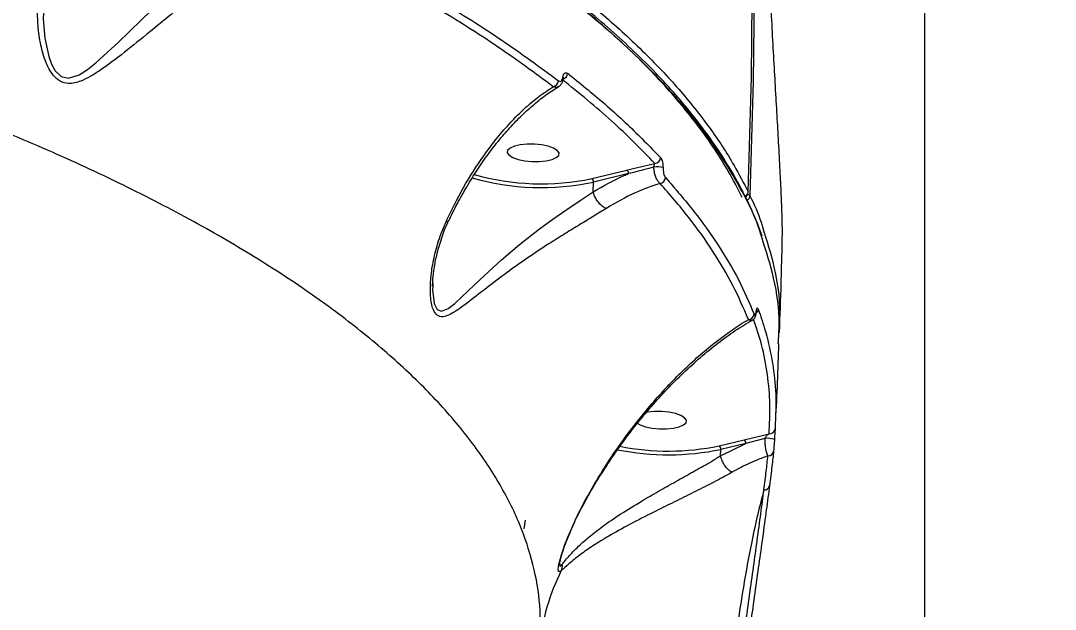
# Model space of a CAD drawing. Header units: millimetres. Extents: x -7151 to 6134, y -5040 to 5562.
# Drawn here: x -1127.4 to -948.5, y -500.6 to -398.7 of the extents above; entities that cross this region are included whole.
import ezdxf

# ---------------------------------------------------------------- set-up
doc = ezdxf.new("R2010")
doc.units = ezdxf.units.MM
for name, color, linetype in [('DIKOM_ОБЪЕКТ', 7, 'Continuous'), ('DIKOM_РАЗМЕР_ЗОНА', 7, 'Continuous'), ('DIKOM_РАЗМЕР_ОБЪЕКТА', 7, 'Continuous')]:
    doc.layers.add(name, color=color, linetype=linetype)
doc.styles.add('style1', font='arial.ttf', dxfattribs={"width": 0.8})
doc.dimstyles.new('1-50', dxfattribs={"dimtxt": 300, "dimasz": 200, "dimexe": 100, "dimexo": 0, "dimgap": 100, "dimtad": 1, "dimtxsty": 'style1', "dimcen": 200, "dimclrd": 7, "dimclre": 7, "dimclrt": 7, "dimadec": 1, "dimazin": 2, "dimtfac": 1, "dimtmove": 0, "dimatfit": 2, "dimfxl": 0, "dimlwd": 25, "dimlwe": 18, "dimarcsym": 0})

# ---------------------------------------------------------------- blocks, each defined once
blk = doc.blocks.new('*D0')
at = {"layer": 'Defpoints', "color": 0, "transparency": 16777216}
for p in [(4133.55, 168.74), (-4567.47, -1241.13), (4133.55, -4153.12)]:
    blk.add_point(p, dxfattribs=at)
at = {"layer": 'DIKOM_РАЗМЕР_ОБЪЕКТА', "color": 7, "lineweight": 18, "transparency": 16777216}
for p, q in [((4133.55, 168.74), (4133.55, -4253.12)), ((-4567.47, -1241.13), (-4567.47, -4253.12))]:
    blk.add_line(p, q, dxfattribs=at)
at = {"layer": 'DIKOM_РАЗМЕР_ОБЪЕКТА', "color": 7, "lineweight": 25, "transparency": 16777216}
blk.add_line((-4367.47, -4153.12), (3933.55, -4153.12), dxfattribs=at)
at = {"layer": 'DIKOM_РАЗМЕР_ОБЪЕКТА', "color": 7, "transparency": 16777216}
for points in [[(-4367.47, -4119.79), (-4367.47, -4186.45), (-4567.47, -4153.12)], [(3933.55, -4119.79), (3933.55, -4186.45), (4133.55, -4153.12)]]:
    blk.add_solid(points, dxfattribs=at)
at = {"layer": 'DIKOM_РАЗМЕР_ОБЪЕКТА', "color": 7, "transparency": 16777216, "insert": (150.61, -3899.95), "char_height": 300, "attachment_point": 5, "style": 'style1'}
blk.add_mtext('8700', dxfattribs=at)
blk = doc.blocks.new('*D3')
at = {"layer": 'Defpoints', "color": 0, "transparency": 16777216}
for p in [(6133.55, 253.24), (-5802.46, -2467.19), (6133.55, -4939.78)]:
    blk.add_point(p, dxfattribs=at)
at = {"layer": 'DIKOM_РАЗМЕР_ЗОНА', "color": 7, "lineweight": 18, "transparency": 16777216}
for p, q in [((6133.55, 253.24), (6133.55, -5039.78)), ((-5802.46, -2467.19), (-5802.46, -5039.78))]:
    blk.add_line(p, q, dxfattribs=at)
at = {"layer": 'DIKOM_РАЗМЕР_ЗОНА', "color": 7, "lineweight": 25, "transparency": 16777216}
blk.add_line((-5602.46, -4939.78), (5933.55, -4939.78), dxfattribs=at)
at = {"layer": 'DIKOM_РАЗМЕР_ЗОНА', "color": 7, "transparency": 16777216}
for points in [[(-5602.46, -4906.44), (-5602.46, -4973.11), (-5802.46, -4939.78)], [(5933.55, -4906.44), (5933.55, -4973.11), (6133.55, -4939.78)]]:
    blk.add_solid(points, dxfattribs=at)
at = {"layer": 'DIKOM_РАЗМЕР_ЗОНА', "color": 7, "transparency": 16777216, "insert": (186.61, -4686.61), "char_height": 300, "attachment_point": 5, "style": 'style1'}
blk.add_mtext('11950', dxfattribs=at)

msp = doc.modelspace()

# ---------------------------------------------------------------- linework, layer by layer
at = {"layer": 'DIKOM_ОБЪЕКТ', "color": 7, "linetype": 'Continuous', "lineweight": 15}
for p, q in [((-971.095, 953.243), (-971.095, -846.757)), ((-1033.556, -408.677), (-1033.557, -408.691)), ((-1028.641, -426.035), (-1022.596, -424.575)), ((-1022.295, -425.185), (-1028.34, -426.645)), ((-1028.405, -428.325), (-1028.34, -426.645)), ((-1028.404, -428.329), (-1028.405, -428.325)), ((-1001.59, -428.392), (-1001.603, -428.334)), ((-995.786, -439.413), (-995.727, -438.698)), ((-1056.113, -444.111), (-1056.142, -444.703)), ((-1002.28, -471.255), (-997.963, -470.227)), ((-1006.619, -472.303), (-1002.28, -471.255)), ((-1006.36, -474.013), (-1001.979, -471.865)), ((-1001.979, -471.865), (-1006.318, -472.913)), ((-998.681, -471.014), (-1001.979, -471.865)), ((-1006.36, -474.013), (-1006.318, -472.913)), ((-1006.36, -474.017), (-1006.36, -474.013)), ((-1040.195, -485.13), (-1040.385, -486.656))]:
    msp.add_line(p, q, dxfattribs=at)
at = {"layer": 'DIKOM_ОБЪЕКТ', "color": 7, "linetype": 'Continuous', "lineweight": 15, "flags": 128}
for points in [[(-1073.654, 0.337), (-1071.702, -4.667), (-1064.804, -22.99), (-1058.248, -41.444), (-1052.037, -60.021), (-1046.171, -78.718), (-1040.654, -97.528), (-1035.486, -116.445), (-1030.669, -135.465), (-1026.205, -154.58), (-1022.094, -173.786), (-1018.339, -193.076), (-1014.94, -212.445), (-1011.899, -231.887), (-1009.215, -251.395), (-1006.891, -270.964), (-1004.927, -290.589), (-1003.323, -310.263), (-1002.079, -329.98), (-1001.197, -349.734), (-1000.677, -369.519), (-1000.518, -389.329), (-1000.721, -409.159), (-1001.285, -429.002)], [(-1001.603, -428.334), (-1001.038, -408.491), (-1000.835, -388.662), (-1000.994, -368.851), (-1001.515, -349.066), (-1002.397, -329.312), (-1003.64, -309.595), (-1005.244, -289.921), (-1007.209, -270.297), (-1009.533, -250.727), (-1012.217, -231.219), (-1015.258, -211.777), (-1018.657, -192.408), (-1022.412, -173.118), (-1026.523, -153.912), (-1030.987, -134.797), (-1035.804, -115.778), (-1040.972, -96.86), (-1046.489, -78.05), (-1052.355, -59.354), (-1058.566, -40.776), (-1065.122, -22.323), (-1072.02, -4), (-1073.654, 0.195)], [(-1123.443, -396.563), (-1123.544, -398.368), (-1123.28, -401.714), (-1122.58, -404.916), (-1122.091, -406.225), (-1121.446, -407.377), (-1120.418, -408.366), (-1119.176, -408.677), (-1117.295, -408.083), (-1115.853, -407.152), (-1114.429, -406.009), (-1110.594, -402.495), (-1106.619, -398.622), (-1103.369, -395.488), (-1100.067, -392.335), (-1098.042, -390.405), (-1096.086, -388.516), (-1096.085, -388.515), (-1096.085, -388.515)], [(-1043.197, -421.15), (-1043.257, -421.573), (-1042.954, -421.996), (-1042.314, -422.386), (-1041.387, -422.711), (-1040.249, -422.944), (-1038.992, -423.067), (-1037.718, -423.07), (-1036.53, -422.953), (-1035.524, -422.724), (-1034.782, -422.403), (-1034.364, -422.016), (-1034.304, -421.593), (-1034.607, -421.17), (-1035.247, -420.78), (-1036.174, -420.455), (-1037.312, -420.222), (-1038.569, -420.098), (-1039.844, -420.096), (-1041.032, -420.213), (-1042.037, -420.442), (-1042.779, -420.763), (-1043.197, -421.15)], [(-1056.142, -444.703), (-1056.172, -445.308), (-1055.891, -447.65), (-1055.387, -448.668), (-1054.635, -448.98), (-1053.473, -448.521), (-1052.326, -447.641), (-1051.095, -446.52), (-1047.943, -443.477), (-1044.271, -440.087), (-1041.157, -437.445), (-1037.706, -434.752), (-1035.367, -433.048), (-1032.942, -431.363), (-1030.649, -429.823), (-1028.405, -428.33), (-1028.404, -428.329), (-1028.404, -428.329)], [(-1020.787, -468.376), (-1020.292, -468.654), (-1019.365, -468.979), (-1018.226, -469.212), (-1016.969, -469.335), (-1015.695, -469.338), (-1014.507, -469.22), (-1013.502, -468.992), (-1012.76, -468.671), (-1012.342, -468.283), (-1012.282, -467.861), (-1012.584, -467.438), (-1013.225, -467.048), (-1014.152, -466.723), (-1015.29, -466.49), (-1016.547, -466.366), (-1017.821, -466.364), (-1019.009, -466.481), (-1019.268, -466.526)]]:
    msp.add_lwpolyline(points, dxfattribs=at)
at = {"layer": 'DIKOM_ОБЪЕКТ', "color": 7, "linetype": 'Continuous', "lineweight": 15}
for centre, radius, start, end in [((-1033.969, -407.748), 1.129, 293.36745, 356.33267), ((-1035.531, -409.03), 1.12, 281.01632, 356.5324), ((-1033.846, -408.671), 0.29, 358.82326, 44.19553), ((-1017.274, -427.979), 3.967, 76.04281, 99.11217), ((-1017.822, -422.34), 1.081, 274.79853, 355.97601), ((-1037.359, -384.311), 43.284, 253.89635, 282.02658), ((-1037.375, -384.677), 42.271, 254.04942, 281.92432), ((-1022.948, -425.128), 0.655, 355.01652, 57.5343), ((-1016.966, -425.796), 1.079, 276.89287, 355.8057), ((-1028.992, -426.588), 0.655, 354.9724, 57.57841), ((-1002.608, -428.276), 1.007, 299.31849, 356.71118), ((-1002.589, -428.355), 1, 300.32592, 357.84988), ((-1002.287, -428.945), 1.004, 299.77563, 356.73271), ((-1001.775, -429.393), 0.628, 38.58994, 81.30794), ((-1000.815, -448.586), 0.972, 308.07191, 356.43897), ((-1001.577, -449.401), 1.024, 272.04568, 355.26807), ((-997.894, -469.261), 0.968, 265.8819, 355.41195), ((-1015.393, -429.783), 43.416, 258.84576, 281.65936), ((-1006.97, -472.855), 0.655, 354.97421, 57.57661), ((-1002.632, -471.808), 0.655, 355.01264, 57.53818), ((-998.242, -474.132), 3.149, 67.75411, 98.00617), ((-1015.368, -429.164), 44.675, 258.6269, 281.68784), ((-998.128, -473.08), 0.946, 267.14938, 354.67466), ((-998.752, -479.05), 0.869, 262.41157, 351.26082), ((-1001.934, -510.093), 35.852, 153.12919, 174.88406), ((-1036.139, -492.965), 2.408, 337.43056, 5.13206)]:
    msp.add_arc(centre, radius, start, end, dxfattribs=at)
for points, knots in [([(-1679.941, -319.26), (-1676.357, -318.438), (-1666.7, -316.223), (-1650.315, -312.919), (-1630.666, -309.451), (-1610.15, -306.349), (-1588.819, -303.631), (-1566.724, -301.319), (-1544.352, -299.463), (-1521.788, -298.058), (-1499.115, -297.092), (-1475.966, -296.547), (-1452.401, -296.445), (-1428.494, -296.796), (-1404.771, -297.593), (-1381.31, -298.822), (-1358.18, -300.462), (-1335.004, -302.538), (-1311.862, -305.062), (-1288.839, -308.037), (-1266.439, -311.397), (-1244.727, -315.121), (-1223.746, -319.181), (-1203.157, -323.644), (-1183.048, -328.511), (-1163.503, -333.774), (-1144.952, -339.318), (-1127.437, -345.117), (-1110.972, -351.141), (-1095.29, -357.487), (-1080.481, -364.147), (-1066.618, -371.105), (-1054.543, -377.908), (-1044.099, -384.499), (-1035.116, -390.837), (-1026.988, -397.304), (-1019.754, -403.885), (-1013.486, -410.507), (-1008.211, -417.138), (-1004.299, -423.068), (-1002.383, -426.81), (-1001.603, -428.334)], [0, 0, 0, 0, 0.015652, 0.0421681, 0.0687044, 0.0952203, 0.1225065, 0.1498146, 0.1771007, 0.2036166, 0.230153, 0.2566687, 0.2839549, 0.3112631, 0.3385492, 0.365065, 0.3916014, 0.4181173, 0.4454032, 0.4727115, 0.4999976, 0.5265135, 0.5530498, 0.5795658, 0.6068517, 0.6341601, 0.661446, 0.6879619, 0.7144981, 0.741014, 0.7683, 0.7956082, 0.8228944, 0.8459723, 0.8690775, 0.8921827, 0.9155066, 0.9388306, 0.961564, 0.9843487, 1, 1, 1, 1]), ([(-999.194, -436.361), (-999.297, -435.995), (-1000.15, -432.966), (-1003.006, -427.354), (-1007.816, -419.556), (-1013.957, -411.891), (-1021.365, -404.235), (-1030.114, -396.613), (-1040.195, -389.056), (-1051.389, -381.727), (-1063.629, -374.649), (-1076.83, -367.834), (-1091.207, -361.172), (-1106.761, -354.692), (-1123.464, -348.423), (-1140.744, -342.571), (-1158.485, -337.137), (-1176.568, -332.111), (-1195.5, -327.346), (-1215.254, -322.867), (-1235.784, -318.695), (-1256.926, -314.87), (-1278.627, -311.411), (-1300.822, -308.329), (-1323.587, -305.62), (-1346.867, -303.309), (-1370.592, -301.415), (-1394.24, -299.978), (-1417.73, -298.994), (-1440.989, -298.446), (-1464.396, -298.326), (-1487.875, -298.651), (-1511.336, -299.44), (-1532.917, -300.568), (-1546.502, -301.59), (-1552.51, -302.042)], [0, 0, 0, 0, 0.0043966, 0.0363498, 0.0674012, 0.0984764, 0.1295277, 0.1614809, 0.1934603, 0.2254133, 0.2564648, 0.2875402, 0.3185916, 0.3505446, 0.3825241, 0.4144772, 0.4444107, 0.4743653, 0.5042988, 0.5350371, 0.5657984, 0.5965367, 0.627588, 0.6586634, 0.6897149, 0.7216683, 0.7536476, 0.7856008, 0.8166523, 0.8477278, 0.8787791, 0.9107324, 0.9427118, 0.9746653, 1, 1, 1, 1]), ([(-999.17, -436.032), (-999.257, -435.765), (-999.765, -434.201), (-1001.005, -431.338), (-1002.905, -427.442), (-1005.144, -423.548), (-1007.682, -419.673), (-1010.52, -415.828), (-1013.653, -412.017), (-1017.083, -408.236), (-1020.808, -404.487), (-1024.829, -400.766), (-1029.147, -397.074), (-1033.763, -393.409), (-1038.678, -389.77), (-1043.895, -386.157), (-1049.413, -382.569), (-1055.219, -379.014), (-1061.288, -375.509), (-1067.599, -372.066), (-1074.144, -368.689), (-1080.926, -365.375), (-1087.946, -362.123), (-1095.207, -358.932), (-1102.71, -355.8), (-1110.457, -352.727), (-1118.451, -349.712), (-1126.694, -346.755), (-1135.19, -343.853), (-1143.922, -341.013), (-1152.854, -338.247), (-1161.954, -335.566), (-1171.206, -332.974), (-1180.62, -330.466), (-1190.196, -328.044), (-1199.934, -325.706), (-1209.833, -323.453), (-1219.899, -321.288), (-1228.668, -319.487), (-1234.134, -318.445), (-1236.14, -318.062)], [0, 0, 0, 0, 0.0055698, 0.0326752, 0.0599609, 0.0873663, 0.1146988, 0.1419165, 0.1690486, 0.1961216, 0.2231624, 0.250197, 0.2772504, 0.3043454, 0.3315095, 0.3587738, 0.3861668, 0.413681, 0.4411478, 0.4684482, 0.4956314, 0.5227285, 0.5497694, 0.5767859, 0.6038089, 0.6308599, 0.6579682, 0.6851656, 0.712482, 0.7399408, 0.7673993, 0.7946673, 0.8218468, 0.8489598, 0.8760288, 0.9030751, 0.9301217, 0.9571859, 0.9842863, 1, 1, 1, 1]), ([(-1002.625, -429.297), (-1003.404, -427.777), (-1005.502, -423.682), (-1009.968, -417.039), (-1016.314, -409.407), (-1023.975, -401.789), (-1032.958, -394.211), (-1043.268, -386.703), (-1054.678, -379.428), (-1067.122, -372.406), (-1080.514, -365.651), (-1095.074, -359.054), (-1110.798, -352.643), (-1127.661, -346.447), (-1145.29, -340.601), (-1163.61, -335.12), (-1182.518, -329.999), (-1202.362, -325.182), (-1219.256, -321.422), (-1229.805, -319.403), (-1233.16, -318.761)], [0, 0, 0, 0, 0.0341636, 0.0920421, 0.1499653, 0.2078439, 0.2674031, 0.3270112, 0.3865713, 0.4444495, 0.5023725, 0.5602511, 0.6198109, 0.6794189, 0.7389786, 0.7968573, 0.8547802, 0.9126586, 0.9722186, 1, 1, 1, 1]), ([(-1037.643, -506.896), (-1037.562, -504.563), (-1037.398, -499.895), (-1038.639, -492.856), (-1040.981, -485.748), (-1044.579, -478.589), (-1049.418, -471.405), (-1055.401, -464.354), (-1062.477, -457.457), (-1070.578, -450.732), (-1079.833, -444.07), (-1090.262, -437.496), (-1101.854, -431.037), (-1114.358, -424.834), (-1127.71, -418.903), (-1141.83, -413.252), (-1156.943, -407.792), (-1173.038, -402.551), (-1190.084, -397.554), (-1207.713, -392.907), (-1225.855, -388.62), (-1244.425, -384.693), (-1263.717, -381.066), (-1283.691, -377.764), (-1304.295, -374.808), (-1325.094, -372.261), (-1346.012, -370.124), (-1366.976, -368.388), (-1388.306, -367.028), (-1409.943, -366.066), (-1431.82, -365.514), (-1451.94, -365.4), (-1470.274, -365.594), (-1481.276, -365.92), (-1486.782, -366.083)], [0, 0, 0, 0, 0.03117849, 0.06238094, 0.09355951, 0.12564428, 0.15775517, 0.18984006, 0.22102032, 0.25222445, 0.28340477, 0.31548984, 0.34760119, 0.37968617, 0.41088927, 0.44211604, 0.47331904, 0.50542573, 0.53755877, 0.56966561, 0.60091981, 0.6321979, 0.6634523, 0.69560997, 0.72779405, 0.75995194, 0.79128431, 0.82264068, 0.85397294, 0.88620921, 0.91847132, 0.95070733, 0.97533065, 1, 1, 1, 1]), ([(-995.856, -428.812), (-995.92, -427.439), (-996.047, -424.693), (-996.304, -420.014), (-996.583, -415.126), (-996.873, -410.115), (-997.172, -404.829), (-997.469, -399.323), (-997.753, -393.674), (-998.012, -387.958), (-998.234, -382.253), (-998.419, -376.61), (-998.503, -372.983), (-998.544, -371.172)], [0, 0, 0, 0, 0.1009709, 0.2019372, 0.2903396, 0.3790246, 0.4674244, 0.5561135, 0.6450898, 0.7337805, 0.8224255, 0.9113534, 1, 1, 1, 1]), ([(-1079.411, -382.174), (-1075.114, -384.308), (-1066.521, -388.574), (-1054.826, -395.235), (-1043.959, -402.062), (-1037.596, -406.752), (-1034.414, -409.098)], [0, 0, 0, 0, 0.2485945, 0.4971897, 0.7485962, 1, 1, 1, 1]), ([(-1035.317, -410.129), (-1038.455, -407.815), (-1044.73, -403.187), (-1055.513, -396.399), (-1067.208, -389.726), (-1075.876, -385.42), (-1080.21, -383.267)], [0, 0, 0, 0, 0.248594, 0.4971896, 0.7485945, 1, 1, 1, 1]), ([(-1093.608, -391.071), (-1094.295, -391.672), (-1095.684, -392.884), (-1098.338, -395.103), (-1101.521, -397.723), (-1105.423, -400.911), (-1109.552, -404.25), (-1112.92, -406.832), (-1115.406, -408.408), (-1117.194, -409.306), (-1118.983, -409.743), (-1120.641, -409.294), (-1122.094, -407.982), (-1123.286, -405.633), (-1124.114, -402.515), (-1124.595, -398.559), (-1124.441, -393.872), (-1123.496, -389.432), (-1122.339, -386.91), (-1121.93, -386.019)], [0, 0, 0, 0, 0.0443358, 0.0895878, 0.1599533, 0.232467, 0.3224995, 0.4152119, 0.4503619, 0.4859283, 0.5329433, 0.5664246, 0.5998068, 0.6530995, 0.7102648, 0.7686659, 0.8578764, 0.9497894, 1, 1, 1, 1]), ([(-1033.638, -408.469), (-1033.61, -408.327), (-1033.555, -408.044), (-1033.378, -407.781), (-1033.149, -407.671), (-1032.957, -407.733), (-1032.854, -407.811), (-1032.842, -407.82)], [0, 0, 0, 0, 0.2147498, 0.4258801, 0.681672, 0.9641621, 1, 1, 1, 1]), ([(-1032.842, -407.82), (-1032.573, -408.031), (-1031.226, -409.089), (-1027.62, -412.026), (-1022.326, -416.665), (-1018.606, -420.498), (-1016.744, -422.416)], [0, 0, 0, 0, 0.0441426, 0.2207191, 0.6100171, 1, 1, 1, 1]), ([(-1034.414, -409.098), (-1034.307, -409.155), (-1034.118, -409.257), (-1033.883, -409.129), (-1033.716, -408.875), (-1033.664, -408.605), (-1033.638, -408.469)], [0, 0, 0, 0, 0.3292485, 0.5797744, 0.7886046, 1, 1, 1, 1]), ([(-1034.362, -410.084), (-1034.304, -410.058), (-1034.085, -409.956), (-1033.826, -409.585), (-1033.62, -409.148), (-1033.589, -408.802), (-1033.578, -408.673)], [0, 0, 0, 0, 0.11462997, 0.43026621, 0.78909202, 1, 1, 1, 1]), ([(-1017.731, -423.417), (-1020.12, -420.968), (-1024.904, -416.061), (-1030.826, -411.26), (-1033.791, -408.856)], [0, 0, 0, 0, 0.49927405, 1, 1, 1, 1]), ([(-1033.556, -408.693), (-1033.553, -408.668), (-1033.545, -408.6), (-1033.525, -408.542), (-1033.526, -408.543), (-1033.526, -408.544)], [0, 0, 0, 0, 0.2509384, 0.6776364, 1, 1, 1, 1]), ([(-1053.856, -433.502), (-1053.262, -432.263), (-1051.644, -428.889), (-1048.691, -423.913), (-1045.499, -419.509), (-1042.663, -416.242), (-1040.257, -413.854), (-1037.803, -411.766), (-1036.146, -410.675), (-1035.317, -410.129)], [0, 0, 0, 0, 0.11280359, 0.30737593, 0.5062353, 0.62802943, 0.74982992, 0.87491205, 1, 1, 1, 1]), ([(-1053.322, -433.247), (-1053.167, -432.91), (-1052.521, -431.512), (-1051.275, -429.186), (-1049.582, -426.267), (-1047.767, -423.48), (-1045.85, -420.833), (-1043.844, -418.355), (-1041.77, -416.078), (-1039.642, -414.017), (-1037.493, -412.218), (-1035.721, -410.914), (-1034.688, -410.323), (-1034.36, -410.135)], [0, 0, 0, 0, 0.029747, 0.1233809, 0.2194567, 0.3180798, 0.4191944, 0.522552, 0.6277022, 0.7341014, 0.8419917, 0.949909, 1, 1, 1, 1]), ([(-1034.387, -410.088), (-1034.47, -410.142), (-1034.713, -410.3), (-1035.052, -410.242), (-1035.28, -410.145), (-1035.317, -410.129)], [0, 0, 0, 0, 0.304216, 0.8868979, 1, 1, 1, 1]), ([(-1022.596, -424.575), (-1022.312, -424.507), (-1020.696, -424.119), (-1019.071, -423.734), (-1017.731, -423.417)], [0, 0, 0, 0, 0.1757333, 1, 1, 1, 1]), ([(-1017.902, -424.063), (-1019.084, -424.355), (-1020.551, -424.718), (-1022.012, -425.109), (-1022.295, -425.185)], [0, 0, 0, 0, 0.8058946, 1, 1, 1, 1]), ([(-1017.902, -424.063), (-1017.896, -424.012), (-1017.888, -423.953), (-1017.868, -423.837), (-1017.84, -423.709), (-1017.794, -423.556), (-1017.757, -423.464), (-1017.736, -423.426), (-1017.731, -423.417)], [0, 0, 0, 0, 0.1599375, 0.1864415, 0.3963635, 0.6398486, 0.9174145, 1, 1, 1, 1]), ([(-1016.836, -426.868), (-1016.875, -426.838), (-1017.045, -426.709), (-1017.328, -426.333), (-1017.625, -425.662), (-1017.835, -424.878), (-1017.88, -424.336), (-1017.902, -424.063)], [0, 0, 0, 0, 0.07352044, 0.31980323, 0.55076179, 0.7734245, 1, 1, 1, 1]), ([(-1016.744, -422.416), (-1016.728, -422.435), (-1016.656, -422.519), (-1016.538, -422.751), (-1016.418, -423.16), (-1016.336, -423.636), (-1016.324, -423.965), (-1016.317, -424.13)], [0, 0, 0, 0, 0.0733597, 0.3225138, 0.5550169, 0.7773769, 1, 1, 1, 1]), ([(-1016.317, -424.13), (-1016.311, -424.296), (-1016.298, -424.63), (-1016.216, -425.112), (-1016.096, -425.53), (-1015.978, -425.769), (-1015.906, -425.855), (-1015.889, -425.875)], [0, 0, 0, 0, 0.2211076, 0.4418626, 0.6744941, 0.9251527, 1, 1, 1, 1]), ([(-1028.405, -428.325), (-1026.628, -427.31), (-1024.605, -426.154), (-1022.545, -425.29), (-1022.295, -425.185)], [0, 0, 0, 0, 0.8785775, 1, 1, 1, 1]), ([(-1015.889, -425.875), (-1014.197, -427.817), (-1010.814, -431.699), (-1006.659, -437.59), (-1003.129, -443.52), (-1001.414, -447.497), (-1000.557, -449.486)], [0, 0, 0, 0, 0.249099, 0.4981965, 0.7490985, 1, 1, 1, 1]), ([(-1016.836, -426.868), (-1018.27, -427.358), (-1021.404, -428.429), (-1024.465, -430.226), (-1026.125, -431.202)], [0, 0, 0, 0, 0.457446, 1, 1, 1, 1]), ([(-1001.54, -450.424), (-1002.389, -448.455), (-1004.087, -444.515), (-1007.59, -438.613), (-1011.737, -432.721), (-1015.137, -428.819), (-1016.836, -426.868)], [0, 0, 0, 0, 0.2490969, 0.4981929, 0.7490957, 1, 1, 1, 1]), ([(-1026.125, -431.202), (-1026.153, -431.193), (-1026.329, -431.141), (-1026.705, -430.942), (-1027.247, -430.471), (-1027.764, -429.815), (-1028.185, -429.064), (-1028.331, -428.574), (-1028.404, -428.329)], [0, 0, 0, 0, 0.0319682, 0.2048702, 0.403642, 0.6024404, 0.8012201, 1, 1, 1, 1]), ([(-1001.285, -429.002), (-1000.558, -430.528), (-999.705, -432.321), (-999.204, -434.117), (-999.13, -434.385)], [0, 0, 0, 0, 0.8506503, 1, 1, 1, 1]), ([(-995.67, -434.861), (-995.684, -434.011), (-995.713, -432.299), (-995.808, -429.98), (-995.856, -428.812)], [0, 0, 0, 0, 0.49649623, 1, 1, 1, 1]), ([(-1026.125, -431.202), (-1026.213, -431.257), (-1026.998, -431.75), (-1028.597, -432.728), (-1031.028, -434.198), (-1033.587, -435.766), (-1036.57, -437.649), (-1039.887, -439.852), (-1043.638, -442.518), (-1047.344, -445.344), (-1050.172, -447.586), (-1052.148, -448.99), (-1053.481, -449.761), (-1054.67, -450.08), (-1055.625, -449.633), (-1056.315, -448.312), (-1056.625, -446.058), (-1056.53, -443.186), (-1056.055, -440.067), (-1055.222, -436.793), (-1054.313, -434.603), (-1053.856, -433.502)], [0, 0, 0, 0, 0.0056301, 0.0501945, 0.0960213, 0.1433402, 0.1917757, 0.2623039, 0.3349971, 0.4257401, 0.5191878, 0.5587269, 0.5987858, 0.6438246, 0.6799336, 0.7160758, 0.7691305, 0.8232018, 0.8784522, 0.9388509, 1, 1, 1, 1]), ([(-1056.18, -444.701), (-1056.166, -444.277), (-1056.135, -443.285), (-1055.907, -441.459), (-1055.467, -439.14), (-1054.698, -436.488), (-1053.972, -434.452), (-1053.423, -433.403), (-1053.347, -433.258)], [0, 0, 0, 0, 0.1173494, 0.274861, 0.471903, 0.716246, 0.9606477, 1, 1, 1, 1]), ([(-1053.856, -433.502), (-1053.827, -433.499), (-1053.63, -433.476), (-1053.407, -433.408), (-1053.372, -433.266), (-1053.363, -433.228)], [0, 0, 0, 0, 0.1098545, 0.7600095, 1, 1, 1, 1]), ([(-999.13, -434.385), (-998.395, -436.704), (-996.841, -441.613), (-996.002, -447.725), (-996.245, -451.491), (-996.322, -452.687)], [0, 0, 0, 0, 0.3793523, 0.8028915, 1, 1, 1, 1]), ([(-995.694, -436.815), (-995.691, -436.656), (-995.684, -436.34), (-995.675, -435.82), (-995.669, -435.266), (-995.669, -435.005), (-995.67, -434.861)], [0, 0, 0, 0, 0.1849195, 0.3686045, 0.650148, 1, 1, 1, 1]), ([(-996.396, -454.652), (-996.317, -453.512), (-996.054, -449.73), (-996.878, -443.621), (-998.461, -438.66), (-999.194, -436.361)], [0, 0, 0, 0, 0.1881075, 0.6238545, 1, 1, 1, 1]), ([(-995.727, -438.698), (-995.727, -438.679), (-995.725, -438.563), (-995.722, -438.265), (-995.713, -437.763), (-995.704, -437.272), (-995.697, -436.968), (-995.694, -436.815)], [0, 0, 0, 0, 0.0639225, 0.3886163, 0.6455914, 0.8223072, 1, 1, 1, 1]), ([(-996.175, -452.692), (-996.06, -449.819), (-995.884, -445.394), (-995.799, -440.967), (-995.769, -439.413)], [0, 0, 0, 0, 0.6489893, 1, 1, 1, 1]), ([(-1000.858, -450.529), (-1000.819, -450.512), (-1000.679, -450.447), (-1000.511, -450.246), (-1000.352, -449.97), (-1000.257, -449.64), (-1000.203, -449.309), (-1000.191, -449.05), (-1000.188, -448.991)], [0, 0, 0, 0, 0.0632102, 0.2295435, 0.3994708, 0.6293706, 0.9151871, 1, 1, 1, 1]), ([(-1000.557, -449.486), (-1000.501, -449.591), (-1000.418, -449.748), (-1000.311, -449.641), (-1000.249, -449.445), (-1000.217, -449.23), (-1000.205, -449.102), (-1000.203, -449.076)], [0, 0, 0, 0, 0.4456069, 0.66231685, 0.83645758, 0.96575286, 1, 1, 1, 1]), ([(-1000.203, -449.076), (-1000.2, -449.047), (-1000.188, -448.915), (-1000.154, -448.691), (-1000.09, -448.486), (-999.981, -448.373), (-999.899, -448.537), (-999.845, -448.646)], [0, 0, 0, 0, 0.034961, 0.1620518, 0.3362652, 0.5591528, 1, 1, 1, 1]), ([(-1000.192, -449.118), (-1000.19, -449.086), (-1000.181, -448.992), (-1000.164, -448.909), (-1000.163, -448.906), (-1000.162, -448.904)], [0, 0, 0, 0, 0.2195355, 0.6524823, 1, 1, 1, 1]), ([(-999.845, -448.646), (-999.764, -448.868), (-999.583, -449.369), (-999.428, -449.869), (-999.342, -450.147)], [0, 0, 0, 0, 0.4443505, 1, 1, 1, 1]), ([(-1031.662, -485.492), (-1031.565, -485.29), (-1030.578, -483.239), (-1028.592, -479.518), (-1025.594, -474.662), (-1022.469, -470.226), (-1018.587, -465.303), (-1013.915, -460.148), (-1008.456, -455.173), (-1004.313, -452.118), (-1002.012, -450.712), (-1001.54, -450.424)], [0, 0, 0, 0, 0.0115182, 0.1169988, 0.2229781, 0.3292416, 0.4351009, 0.6083258, 0.7820039, 0.9552835, 1, 1, 1, 1]), ([(-1031.548, -485.335), (-1031.102, -484.433), (-1030.127, -482.467), (-1028.48, -479.555), (-1026.588, -476.478), (-1024.457, -473.305), (-1022.123, -470.096), (-1019.604, -466.931), (-1016.958, -463.888), (-1014.186, -460.981), (-1011.303, -458.237), (-1008.328, -455.666), (-1005.326, -453.363), (-1002.824, -451.637), (-1001.351, -450.806), (-1000.859, -450.529)], [0, 0, 0, 0, 0.0518872, 0.1131763, 0.1790993, 0.2507413, 0.3299827, 0.4113151, 0.4960919, 0.5836387, 0.6736686, 0.7665567, 0.8610429, 0.9536154, 1, 1, 1, 1]), ([(-1000.861, -450.525), (-1000.884, -450.546), (-1001.038, -450.683), (-1001.282, -450.609), (-1001.488, -450.462), (-1001.54, -450.424)], [0, 0, 0, 0, 0.1146588, 0.7754163, 1, 1, 1, 1]), ([(-997.963, -470.227), (-997.878, -468.519), (-997.708, -465.104), (-998.191, -459.947), (-999.089, -455.086), (-1000.12, -451.942), (-1000.584, -450.527)], [0, 0, 0, 0, 0.2612162, 0.5224364, 0.7850948, 1, 1, 1, 1]), ([(-999.342, -450.147), (-999.142, -450.759), (-998.357, -453.151), (-997.423, -457.324), (-996.674, -463.118), (-996.838, -467.113), (-996.929, -469.339)], [0, 0, 0, 0, 0.09534578, 0.37300981, 0.65066805, 1, 1, 1, 1]), ([(-996.836, -467.932), (-996.835, -467.913), (-996.577, -463.494), (-996.418, -459.066), (-996.259, -454.658)], [0, 0, 0, 0, 0.0043293, 1, 1, 1, 1]), ([(-998.681, -471.014), (-998.669, -470.979), (-998.65, -470.92), (-998.591, -470.805), (-998.478, -470.642), (-998.277, -470.437), (-998.095, -470.302), (-997.982, -470.238), (-997.963, -470.227)], [0, 0, 0, 0, 0.0726633, 0.1228412, 0.2790127, 0.5490841, 0.9246007, 1, 1, 1, 1]), ([(-996.929, -469.339), (-996.93, -469.358), (-996.939, -469.473), (-996.961, -469.77), (-996.994, -470.272), (-997.025, -470.761), (-997.042, -471.065), (-997.05, -471.218)], [0, 0, 0, 0, 0.0639251, 0.3886322, 0.6456266, 0.8223059, 1, 1, 1, 1]), ([(-998.175, -474.025), (-998.26, -473.819), (-998.416, -473.441), (-998.575, -472.582), (-998.663, -471.765), (-998.674, -471.269), (-998.681, -471.014)], [0, 0, 0, 0, 0.33122277, 0.60781074, 0.79831045, 1, 1, 1, 1]), ([(-997.05, -471.218), (-997.059, -471.376), (-997.077, -471.693), (-997.11, -472.212), (-997.149, -472.765), (-997.173, -473.024), (-997.186, -473.168)], [0, 0, 0, 0, 0.1849109, 0.3686122, 0.6501193, 1, 1, 1, 1]), ([(-1033.74, -492.75), (-1033.37, -492.293), (-1032.615, -491.365), (-1030.819, -489.518), (-1028.647, -487.644), (-1026.019, -485.666), (-1022.787, -483.515), (-1019.331, -481.43), (-1015.988, -479.516), (-1012.98, -477.838), (-1010.002, -476.144), (-1007.764, -474.918), (-1006.659, -474.166), (-1006.36, -474.017), (-1006.36, -474.017)], [0, 0, 0, 0, 0.1058582, 0.2153354, 0.3127868, 0.4120279, 0.524814, 0.6413452, 0.7237052, 0.80821, 0.8893751, 0.9734907, 0.9999859, 1, 1, 1, 1]), ([(-1004.364, -476.856), (-1004.392, -476.843), (-1004.481, -476.802), (-1004.753, -476.643), (-1005.191, -476.278), (-1005.701, -475.631), (-1006.139, -474.84), (-1006.283, -474.303), (-1006.36, -474.017)], [0, 0, 0, 0, 0.0343087, 0.1061294, 0.3220888, 0.5380386, 0.7539994, 1, 1, 1, 1]), ([(-998.175, -474.025), (-999.211, -474.411), (-1001.293, -475.186), (-1003.337, -476.298), (-1004.364, -476.856)], [0, 0, 0, 0, 0.4978627, 1, 1, 1, 1]), ([(-998.867, -479.911), (-998.725, -478.791), (-998.44, -476.534), (-998.264, -474.865), (-998.175, -474.025)], [0, 0, 0, 0, 0.4964788, 1, 1, 1, 1]), ([(-997.186, -473.168), (-997.275, -474.014), (-997.455, -475.717), (-997.747, -478.022), (-997.894, -479.182)], [0, 0, 0, 0, 0.49649872, 1, 1, 1, 1]), ([(-1004.364, -476.856), (-1004.666, -477.026), (-1005.894, -477.717), (-1008.26, -478.964), (-1011.476, -480.582), (-1014.75, -482.193), (-1018.334, -483.964), (-1022.083, -485.885), (-1025.579, -487.813), (-1028.436, -489.58), (-1030.778, -491.198), (-1032.723, -492.812), (-1033.518, -493.53), (-1033.915, -493.889)], [0, 0, 0, 0, 0.02759833, 0.11218313, 0.19682647, 0.28074008, 0.36470351, 0.47824537, 0.59190691, 0.68865148, 0.78542031, 0.8928593, 1, 1, 1, 1]), ([(-997.894, -479.182), (-998.072, -480.545), (-998.43, -483.272), (-999.072, -487.916), (-999.75, -492.766), (-1000.444, -497.739), (-1001.167, -502.984), (-1001.902, -508.451), (-1002.631, -514.059), (-1003.339, -519.737), (-1004.006, -525.408), (-1004.627, -531.019), (-1004.989, -534.629), (-1005.17, -536.431)], [0, 0, 0, 0, 0.1009666, 0.201934, 0.2903367, 0.3790214, 0.4674229, 0.5561127, 0.6450893, 0.7337802, 0.8224252, 0.9113533, 1, 1, 1, 1]), ([(-998.867, -479.911), (-999.223, -481.269), (-999.936, -483.984), (-1000.935, -488.597), (-1001.85, -493.369), (-1002.677, -498.208), (-1003.458, -503.311), (-1004.18, -508.629), (-1004.835, -514.088), (-1005.417, -519.618), (-1005.911, -525.146), (-1006.323, -530.622), (-1006.518, -534.15), (-1006.615, -535.912)], [0, 0, 0, 0, 0.103376, 0.2067501, 0.2946082, 0.3827358, 0.4705918, 0.5587486, 0.6471801, 0.7353373, 0.8234669, 0.9118711, 1, 1, 1, 1]), ([(-1005.966, -535.975), (-1005.787, -534.21), (-1005.429, -530.675), (-1004.815, -525.18), (-1004.159, -519.626), (-1003.465, -514.065), (-1002.75, -508.573), (-1002.033, -503.22), (-1001.328, -498.083), (-1000.653, -493.213), (-999.997, -488.463), (-999.379, -483.916), (-999.037, -481.246), (-998.867, -479.911)], [0, 0, 0, 0, 0.0886926, 0.1776673, 0.266359, 0.3550653, 0.4440575, 0.5327614, 0.6211369, 0.7097989, 0.7981764, 0.8990849, 1, 1, 1, 1]), ([(-1033.915, -493.889), (-1034.101, -494.01), (-1034.422, -494.219), (-1034.46, -493.537), (-1034.232, -492.383), (-1033.841, -491), (-1033.115, -488.782), (-1032.273, -486.875), (-1031.662, -485.492)], [0, 0, 0, 0, 0.1914503, 0.331237, 0.4704854, 0.5823738, 0.6969305, 1, 1, 1, 1]), ([(-1032.923, -488.537), (-1032.698, -487.976), (-1032.281, -486.935), (-1031.766, -485.861), (-1031.528, -485.365)], [0, 0, 0, 0, 0.5379402, 1, 1, 1, 1]), ([(-1031.662, -485.492), (-1031.648, -485.481), (-1031.59, -485.439), (-1031.575, -485.375), (-1031.563, -485.327)], [0, 0, 0, 0, 0.2485927, 1, 1, 1, 1]), ([(-1034.218, -492.731), (-1034.218, -492.728), (-1034.217, -492.719), (-1034.172, -492.431), (-1034.042, -491.879), (-1033.821, -491.074), (-1033.449, -489.946), (-1033.136, -489.048), (-1032.925, -488.543), (-1032.923, -488.537)], [0, 0, 0, 0, 0.0707687, 0.1929278, 0.3380575, 0.5114802, 0.7413856, 0.9966822, 1, 1, 1, 1]), ([(-1034.204, -492.724), (-1034.205, -492.875), (-1034.21, -493.309), (-1033.926, -492.97), (-1033.74, -492.75)], [0, 0, 0, 0, 0.3479688, 1, 1, 1, 1])]:
    msp.add_open_spline(points, degree=3, knots=knots, dxfattribs=at)

# ---------------------------------------------------------------- dimensions: what is measured, and where the dimension line sits
at = {"layer": 'DIKOM_РАЗМЕР_ЗОНА'}
dim = msp.add_linear_dim(base=(6133.546, -4939.778), p1=(-5802.455, -2467.185), p2=(6133.546, 253.243), text='11950', dimstyle='1-50', dxfattribs=at)
dim.commit()
dim.dimension.update_dxf_attribs({"geometry": '*D3', "text_midpoint": (186.606, -4939.778), "dimtype": 160})
at = {"layer": 'DIKOM_РАЗМЕР_ОБЪЕКТА'}
dim = msp.add_linear_dim(base=(4133.546, -4153.121), p1=(-4567.472, -1241.128), p2=(4133.546, 168.743), text='8700', dimstyle='1-50', dxfattribs=at)
dim.commit()
dim.dimension.update_dxf_attribs({"geometry": '*D0', "text_midpoint": (150.606, -4153.121), "dimtype": 160})

doc.saveas('drawing.dxf')
